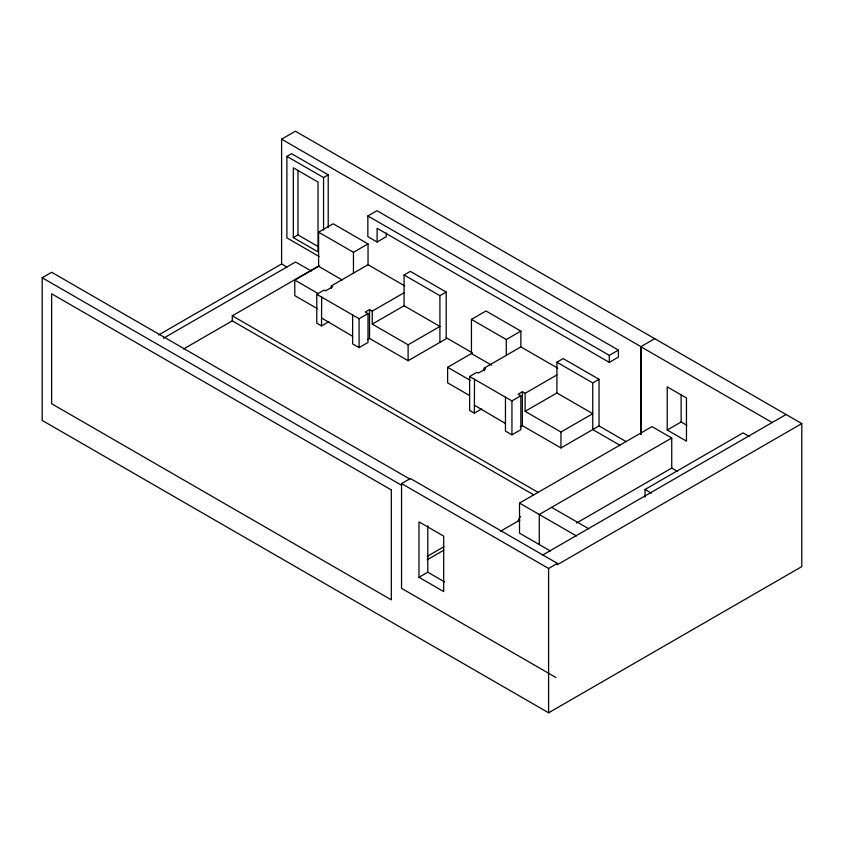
<?xml version="1.0" encoding="UTF-8"?>
<svg xmlns="http://www.w3.org/2000/svg" width="844" height="844" viewBox="0 0 844 844"><rect width="100%" height="100%" fill="white"/><g stroke="black" fill="none" stroke-linecap="round" stroke-linejoin="round"><path stroke-width="1.27" d="M484.213 370.695L484.213 368.079L485.627 368.891L478.337 373.101L476.913 372.288L469.623 376.498L469.623 410.406L474.36 413.149L474.497 379.304M331.365 288.3L331.365 285.873L332.789 286.696L325.499 290.906L324.075 290.083L316.785 294.303L316.785 323.189L321.522 325.921L321.659 297.109M518.068 521.075L520.305 516.359M158.672 334.931L281.601 263.961L281.601 139.176L295.4 131.21L801.8 423.582L801.8 566.609L548.6 712.79L42.2 420.417L42.2 277.75L51.674 272.274L409.878 479.075M319.106 256.492L286.886 237.881L286.886 156.372L291.549 153.682L328.211 174.845L328.211 227.437M286.886 156.372L323.558 177.535L328.211 174.845M293.322 237.607L318.03 251.871L318.03 182.061L293.322 167.787L293.322 237.607L297.985 234.917L318.199 246.596M317.46 308.725L294.778 295.632L294.778 280.071L318.599 266.324L318.599 232.174L333.169 223.765L368.037 243.895L368.037 264.71L404.772 285.926M377.099 242.006L367.847 236.668L367.847 215.958L376.962 210.705L618.42 350.102L618.42 357.096L609.305 362.361L377.099 228.302L377.099 242.006L386.214 236.742L386.214 233.007M163.546 338.201L295.569 261.978L311.299 271.051M533.556 494.774L232.3 320.847L232.3 315.814L319.159 265.67M183.57 348.973L232.3 320.847M318.599 232.174L353.457 252.303L368.037 243.895M331.365 285.873L368.037 264.71M404.065 292.762L372.257 311.119L372.257 324.107L408.116 344.806L439.914 326.449L404.065 305.75L404.065 274.986L410.342 271.367L446.191 292.066L446.191 338.729L408.116 360.715L369.524 338.433L367.404 339.657M321.522 325.921L328.812 321.712M372.257 311.119L369.524 309.548L365.273 312.006L368.005 313.578L368.005 342.464L359.09 347.612L352.623 343.877L352.623 314.991M316.785 294.303L359.09 318.726L368.005 313.578M372.257 324.107L404.065 305.75M404.065 274.986L439.914 295.685L446.191 292.066M469.169 395.298L447.626 382.859L447.626 367.298L471.437 353.552L471.437 319.401L486.007 310.993L520.875 331.122L520.875 346.905L557.62 368.121M471.437 319.401L506.294 339.531L520.875 331.122M484.213 368.079L520.875 346.905M556.903 374.958L525.105 393.325L525.105 411.334L560.954 432.033L592.752 413.676L556.903 392.966L556.903 362.213L563.18 358.584L599.04 379.283L599.04 425.946L560.954 447.932L522.362 425.661L520.242 426.885M474.36 413.149L481.65 408.939M525.105 393.325L522.362 391.743L518.111 394.201L520.843 395.773L520.843 429.691L511.939 434.839L505.461 431.105L505.461 397.186M469.623 376.498L511.939 400.921L520.843 395.773M367.847 215.958L609.305 355.366L618.42 350.102M525.105 411.334L556.903 392.966M555.858 677.458L401.544 588.352L401.544 483.57L410.353 478.485L557.409 563.391L557.409 564.678L801.8 423.582M640.828 434.491L640.828 346.705L654.744 338.676M556.903 362.213L592.752 382.912L599.04 379.283M427.138 556.418L443.849 546.775M550.52 551.037L519.514 533.144L519.514 503.087L651.99 426.6L671.74 438.004L671.74 468.061L576.558 523.016M427.138 559.815L443.849 550.161M667.214 430.018L686.457 441.127L686.457 397.978L667.214 386.868L667.214 430.018L681.129 421.989L686.794 425.26M418.983 577.296L443.691 591.57L443.691 536.13L418.983 521.866L418.983 577.296L427.792 572.211L444.64 581.938M500.587 531.171L519.862 520.052M671.74 438.004L539.263 514.481L539.263 544.538M645.027 497.063L645.027 489.488L743.068 432.888L749.461 436.58M542.829 554.941L786.07 414.499M401.544 483.57L548.6 568.476L557.409 563.391M281.601 139.176L640.934 346.641L640.934 434.417M640.828 346.705L772.154 422.527M446.276 337.758L472.387 352.834M599.04 425.946L626.216 441.644M671.74 468.061L677.447 471.353M471.437 353.552L491.683 365.241M318.599 266.324L342.21 279.965M619.939 445.273L592.752 429.575L592.752 382.912M281.601 263.961L286.971 267.063M447.626 367.298L470.119 380.285M294.778 280.071L318.399 293.712M645.027 489.488L651.431 493.181M232.3 315.814L538.124 492.379M551.628 507.349L588.753 528.787M519.514 503.087L576.399 535.919M42.2 277.75L401.544 485.205M474.433 405.236L505.461 423.509M321.585 318.009L352.623 336.281M681.129 394.528L681.129 421.989M609.305 355.366L609.305 362.361M560.954 432.033L560.954 447.932M548.6 568.476L548.6 712.79M522.362 391.743L522.362 425.661M511.939 400.921L511.939 434.839M506.294 339.531L506.294 355.324M439.914 295.685L439.914 342.347M427.792 525.801L427.792 572.211M408.116 344.806L408.116 360.715M369.524 309.548L369.524 338.433M359.09 318.726L359.09 347.612M353.457 252.303L353.457 273.129M323.558 177.535L323.558 230.127M297.985 170.372L297.985 234.917M391.321 489.921L51.621 293.796L51.621 403.727L391.321 599.852L391.321 489.921"/></g></svg>
